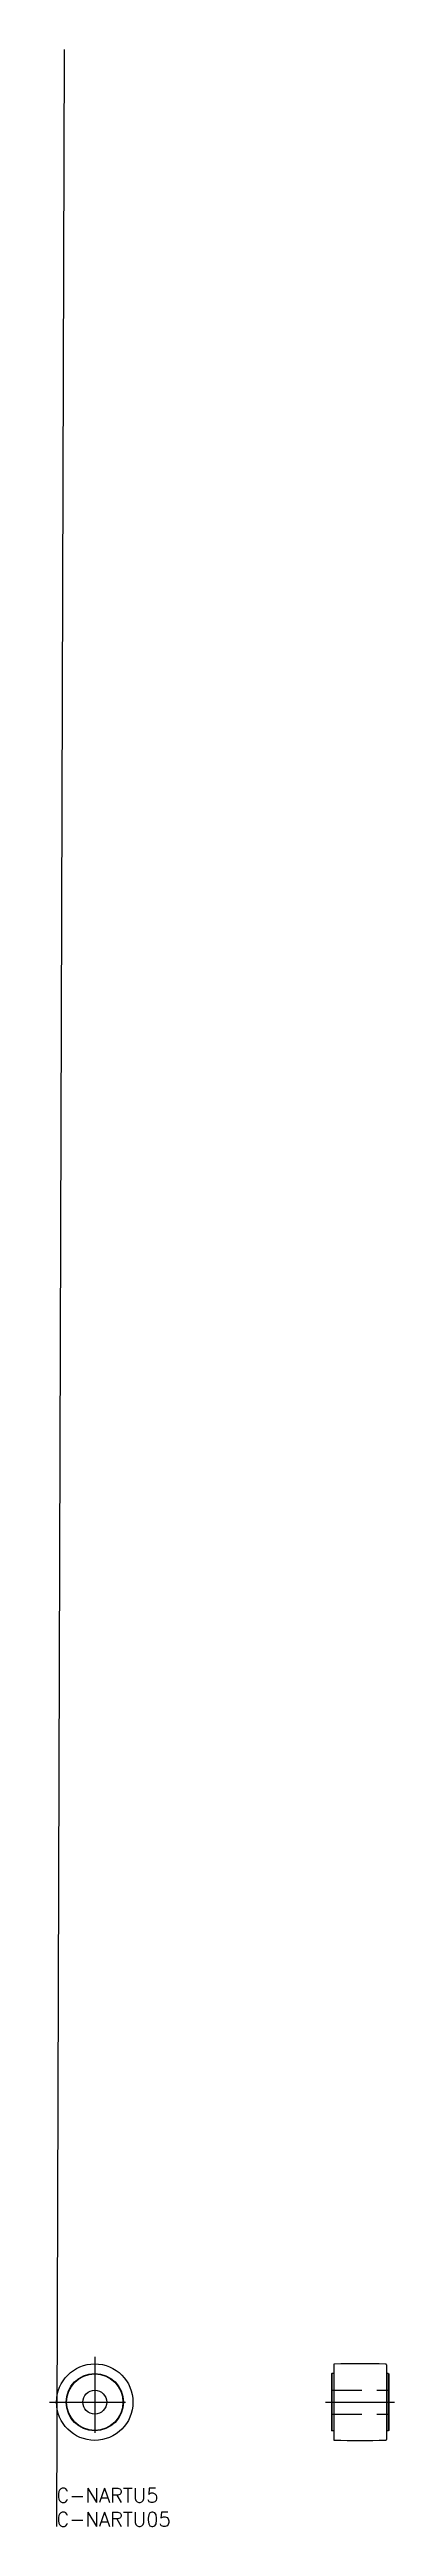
# Model space of a CAD drawing. Extents: x -1 to 71, y -8 to 510.
import ezdxf

# ---------------------------------------------------------------- set-up
doc = ezdxf.new("R2010")
doc.units = 0
doc.header["$LTSCALE"] = 0.5
doc.linetypes.add('CENTER', pattern=[50.8, 31.75, -6.35, 6.35, -6.35])
doc.linetypes.add('DASHED', pattern=[19.05, 12.7, -6.35])
for name, color, linetype in [('MSM_CENTER', 1, 'CENTER'), ('MSM_CONTINUOUS', 7, 'CONTINUOUS'), ('MSM_DASHED', 4, 'DASHED'), ('MSM_PART_NUMBER', 7, 'CONTINUOUS')]:
    doc.layers.add(name, color=color, linetype=linetype)
doc.styles.get("Standard").update_dxf_attribs({"font": 'txt.shx', "height": 3, "bigfont": 'bigfont.shx'})

# ---------------------------------------------------------------- blocks, each defined once
blk = doc.blocks.new('*U14')
at = {"layer": 'MSM_PART_NUMBER'}
blk.add_text('C-NARTU5', height=3, dxfattribs=at).set_placement((0, -3))
blk = doc.blocks.new('*U15')
at = {"layer": 'MSM_PART_NUMBER'}
blk.add_text('C-NARTU05', height=3, dxfattribs=at).set_placement((0, -8))

msp = doc.modelspace()

# ---------------------------------------------------------------- linework, layer by layer
at = {"layer": 'MSM_CENTER'}
for p, q in [((8, 27.47), (8, 8.53)), ((-1.47, 18), (17.47, 18)), ((56.32, 18), (70.74, 18))]:
    msp.add_line(p, q, dxfattribs=at)
at = {"layer": 'MSM_CONTINUOUS'}
for p, q in [((1.58, 510), (-0.02, -8)), ((57.63, 24), (57.53, 23.9)), ((57.53, 23.9), (57.53, 12.1)), ((58.03, 24), (57.63, 24)), ((57.63, 24), (57.63, 12)), ((58.03, 25.82), (58.03, 10.18)), ((69.03, 25.82), (69.03, 10.18)), ((69.43, 24), (69.03, 24)), ((69.43, 24), (69.53, 23.9)), ((69.43, 24), (69.43, 12)), ((69.53, 23.9), (69.53, 12.1)), ((57.53, 12.1), (57.63, 12)), ((58.03, 12), (57.63, 12)), ((69.43, 12), (69.03, 12)), ((69.53, 12.1), (69.43, 12))]:
    msp.add_line(p, q, dxfattribs=at)
for radius in [8, 6, 5.9, 2.5]:
    msp.add_circle((8, 18), radius, dxfattribs=at)
for centre, radius, start, end in [((58.18, 25.82), 0.15, 90.6133, 180), ((63.53, -474), 500, 89.3867, 90.6133), ((68.88, 25.82), 0.15, 0, 89.3867), ((58.18, 10.18), 0.15, 180, 269.3867), ((63.53, 510), 500, 269.3867, 270.6133), ((68.88, 10.18), 0.15, 270.6133, 0)]:
    msp.add_arc(centre, radius, start, end, dxfattribs=at)
at = {"layer": 'MSM_DASHED'}
for p, q in [((57.53, 20.5), (69.53, 20.5)), ((57.53, 15.5), (69.53, 15.5))]:
    msp.add_line(p, q, dxfattribs=at)

# ---------------------------------------------------------------- block references
at = {"layer": 'MSM_CONTINUOUS'}
for name in ['*U14', '*U15']:
    msp.add_blockref(name, (0, 0), dxfattribs=at)

doc.saveas('drawing.dxf')
